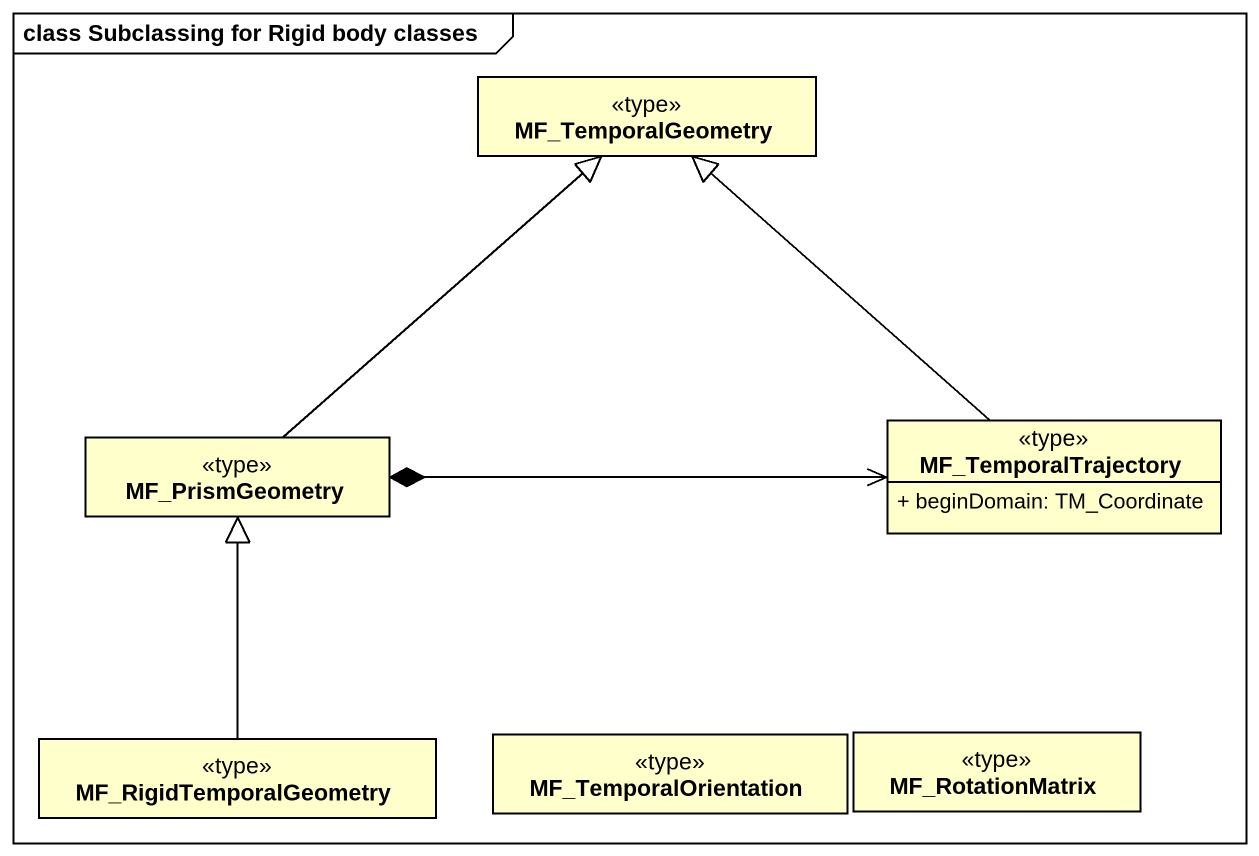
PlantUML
@startuml
mainframe class Subclassing for Rigid body classes
hide circle
hide empty members
skinparam classAttributeIconSize 0
class MF_TemporalGeometry <<type>>
class MF_PrismGeometry <<type>>
class MF_TemporalTrajectory <<type>> {
  + beginDomain: TM_Coordinate
}
class MF_RigidTemporalGeometry <<type>>
class MF_TemporalOrientation <<type>>
class MF_RotationMatrix <<type>>
MF_PrismGeometry -up-|> MF_TemporalGeometry
MF_TemporalTrajectory -up-|> MF_TemporalGeometry
MF_TemporalTrajectory <-left-* MF_PrismGeometry
MF_RigidTemporalGeometry -up-|> MF_PrismGeometry
@enduml
